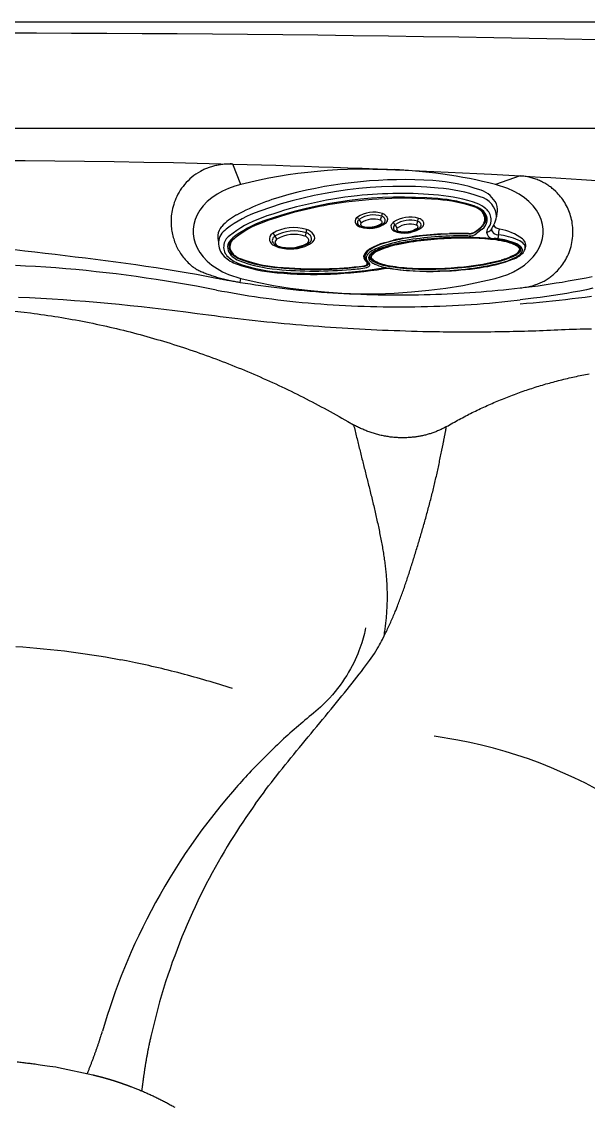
# Model space of a CAD drawing. Extents: x 832 to 912, y 781 to 934.
# Drawn here: x 873.58 to 887.79, y 863.5 to 890.68 of the extents above; entities that cross this region are included whole.
import ezdxf

# ---------------------------------------------------------------- set-up
doc = ezdxf.new("R2010")
doc.units = 0
doc.header["$MEASUREMENT"] = 0
doc.layers.add('1', color=4, linetype='Continuous')
doc.layers.add('SPA', color=2, linetype='Continuous')

# ---------------------------------------------------------------- blocks, each defined once
blk = doc.blocks.new('AUX PANEL')
at = {"layer": '1', "color": 3}
for p, q in [((3.509, 0.604), (3.478, 0.65)), ((3.575, 0.518), (3.53, 0.586)), ((4.058, 0.603), (4.081, 0.683)), ((4.09, 0.706), (4.105, 0.761)), ((4.38, 0.551), (4.414, 0.5)), ((4.986, 0.589), (4.966, 0.51)), ((4.997, 0.611), (5.013, 0.673)), ((2.208, 0.231), (2.221, 0.292)), ((4.479, 0.418), (4.435, 0.484)), ((1.381, 0.18), (1.412, 0.125)), ((1.475, 0.043), (1.435, 0.111)), ((2.197, 0.211), (2.18, 0.135))]:
    blk.add_line(p, q, dxfattribs=at)
at = {"layer": '1', "color": 2}
for centre, radius, start, end in [((4.985, -9.767), 11.402, 88.2128, 106.5253), ((5.198, -2.936), 4.567, 72.7244, 88.2128), ((6.355, 0.783), 0.673, 27.941, 72.7244), ((3.446, -4.582), 5.993, 106.5253, 120.0224), ((6.52, 0.928), 0.461, 347.4297, 21.5705), ((7.096, 0.785), 0.134, 161.0592, 185.0976), ((1.16, -0.625), 1.423, 120.0224, 139.1091), ((3.546, 0.549), 0.122, 123.8991, 191.1005), ((3.902, 0.081), 0.71, 73.3731, 126.6286), ((4.04, 0.544), 0.226, 39.2156, 73.3731), ((4.106, 0.625), 0.133, 308.5481, 353.0694), ((4.135, 0.622), 0.104, 353.0694, 39.2156), ((4.521, 0.398), 0.209, 132.6044, 153.8236), ((4.823, -0.049), 0.747, 74.7178, 126.4448), ((4.964, 0.465), 0.213, 43.2785, 74.7178), ((5.042, 0.539), 0.105, 2.3795, 43.2785), ((5.034, 0.539), 0.113, 318.9553, 2.3795), ((6.497, 0.801), 0.467, 330.2411, 356.5702), ((0.353, 0.073), 0.356, 139.1091, 177.165), ((1.932, -0.719), 1.059, 74.5553, 122.303), ((2.119, -0.041), 0.356, 39.1161, 74.5553), ((3.557, 0.551), 0.133, 191.1005, 239.2691), ((3.655, 0.716), 0.324, 239.2691, 251.6989), ((3.756, 1.11), 0.73, 253.8892, 306.3578), ((4.41, 0.452), 0.0848, 153.8236, 197.8039), ((4.49, 0.478), 0.169, 197.8039, 216.3234), ((4.452, 0.45), 0.122, 216.3234, 246.3113), ((4.591, 0.767), 0.468, 246.3113, 256.5178), ((4.649, 1.008), 0.716, 256.5178, 287.4956), ((4.599, 1.167), 0.882, 287.4956, 301.8398), ((4.935, 0.625), 0.244, 301.8398, 318.9553), ((6.881, -0.821), 1.3, 54.6823, 82.229), ((0.575, 0.062), 0.579, 177.165, 195.0902), ((1.456, 0.037), 0.166, 124.9572, 195.5352), ((2.29, 0.098), 0.136, 312.1345, 39.1161), ((7.51, 0.068), 0.211, 336.4607, 54.6823), ((7.58, 0.021), 0.129, 343.1859, 45.0041), ((0.491, -0.088), 0.474, 179.8157, 227.6318), ((1.455, 0.036), 0.164, 195.5352, 241.4325), ((1.697, 0.481), 0.671, 241.4325, 256.2015), ((1.785, 0.84), 1.041, 256.2015, 297.5534), ((2.013, 0.404), 0.548, 297.5534, 312.1345), ((7.001, 0.653), 1.015, 293.4583, 302.5562), ((7.298, 0.187), 0.462, 302.5562, 320.7933), ((7.452, 0.062), 0.264, 320.7933, 342.7195), ((0.754, 0.2), 0.864, 227.6318, 252.8661), ((5.26, 6.446), 7.085, 274.0179, 281.6923), ((6.133, 2.652), 3.194, 280.147, 293.4583), ((1.747, 3.422), 4.235, 252.8661, 266.7927), ((2.089, 9.947), 10.769, 266.9181, 281.2009), ((4.278, -1.121), 0.513, 88.3059, 100.9296), ((4.256, -1.934), 1.326, 82.8545, 88.4017), ((5.11, 6.4), 7.051, 264.3901, 275.2555)]:
    blk.add_arc(centre, radius, start, end, dxfattribs=at)
at = {"layer": '1', "color": 3}
for centre, radius, start, end in [((4.898, -9.084), 10.546, 86.8632, 111.5506), ((5.294, -2.689), 4.139, 72.501, 87.4952), ((4.876, -8.962), 10.247, 97.9706, 111.8262), ((4.94, -9.286), 10.481, 87.0677, 111.2921), ((5.003, -9.862), 11.03, 87.4903, 101.2777), ((4.88, -8.986), 10.271, 86.5699, 97.9706), ((5.273, -2.793), 3.981, 73.2277, 87.0677), ((5.302, -2.643), 3.805, 73.2962, 87.2313), ((5.25, -2.804), 4.079, 72.6462, 86.5699), ((6.266, 0.448), 0.672, 50.6403, 72.6462), ((6.434, 0.738), 0.531, 4.3959, 78.6317), ((4.522, -7.881), 8.993, 100.738, 112.1152), ((6.31, 0.63), 0.392, 35.432, 77.2832), ((6.317, 0.64), 0.371, 16.1555, 77.5899), ((6.26, 0.484), 0.557, 47.3073, 73.2277), ((6.222, 0.449), 0.593, 49.076, 63.9015), ((6.442, 0.704), 0.257, 0.3358, 49.076), ((6.443, 0.682), 0.288, 306.9321, 47.3073), ((6.423, 0.711), 0.253, 350.8857, 35.432), ((6.445, 0.665), 0.391, 8.207, 50.6403), ((2.12, -2.091), 3.022, 111.2615, 129.3913), ((2.113, -2.063), 2.815, 111.8262, 130.4243), ((3.549, 0.52), 0.0681, 147.5692, 208.5669), ((3.651, 0.455), 0.189, 129.8753, 147.5692), ((3.9, 0.087), 0.633, 73.4336, 125.8479), ((3.899, 0.093), 0.525, 72.5871, 126.8184), ((4.033, 0.522), 0.0756, 43.0492, 72.5871), ((4.025, 0.506), 0.195, 54.0655, 73.4336), ((4.059, 0.546), 0.0408, 351.2073, 43.0492), ((4.083, 0.587), 0.0953, 5.0171, 54.0655), ((4.095, 0.588), 0.0841, 305.983, 5.0171), ((4.82, -0.045), 0.665, 75.5501, 125.3139), ((4.938, 0.415), 0.19, 54.8314, 75.5501), ((4.999, 0.5), 0.0854, 9.7066, 54.8314), ((6.288, 0.8), 0.418, 309.7821, 323.2215), ((6.266, 0.835), 0.468, 313.1514, 327.7289), ((6.565, 0.61), 0.0832, 313.3958, 342.3064), ((6.416, 0.709), 0.26, 331.3848, 351.4245), ((6.459, 0.713), 0.24, 327.7289, 356.3018), ((6.552, 0.68), 0.283, 323.3704, 8.207), ((7.159, 0.366), 0.327, 141.7136, 152.8307), ((7.09, 0.717), 0.252, 219.319, 262.229), ((1.953, -1.713), 2.314, 110.6898, 133.9375), ((2.142, -2.108), 2.777, 111.2921, 129.6708), ((3.614, 0.555), 0.143, 208.5669, 254.4282), ((3.599, 0.475), 0.0356, 168.3826, 202.5332), ((3.61, 0.473), 0.0468, 123.687, 168.3826), ((3.612, 0.48), 0.0492, 202.5332, 222.9991), ((3.754, 1.057), 0.664, 254.4282, 305.983), ((3.615, 0.484), 0.0543, 222.9991, 256.7133), ((3.757, 0.965), 0.556, 253.9429, 305.979), ((4.064, 0.545), 0.0357, 303.2086, 351.2073), ((4.468, 0.419), 0.0796, 150.4891, 190.7765), ((4.471, 0.42), 0.0832, 190.7765, 243.1564), ((4.495, 0.403), 0.112, 123.4939, 150.4891), ((4.593, 0.66), 0.352, 243.1564, 251.5771), ((4.509, 0.379), 0.0398, 126.097, 204.1853), ((4.522, 0.392), 0.0572, 210.9526, 260.5563), ((4.647, 0.99), 0.685, 255.9831, 305.64), ((4.816, -0.029), 0.55, 74.6927, 126.8054), ((4.65, 0.902), 0.583, 256.3823, 305.5673), ((6.29, -7.841), 8.171, 94.8825, 100.1158), ((4.951, 0.443), 0.0591, 34.3397, 77.9306), ((4.965, 0.461), 0.0411, 304.9146, 341.0021), ((4.973, 0.458), 0.0326, 341.0021, 34.3397), ((6.383, -8.558), 8.882, 93.025, 98.8687), ((4.954, 0.543), 0.144, 310.0461, 323.8454), ((5.01, 0.502), 0.0741, 323.8454, 9.7066), ((5.482, 3.073), 2.775, 272.3124, 276.4711), ((6.39, -8.711), 9.046, 90.7404, 93.7685), ((6.3, -6.423), 6.746, 90.1738, 93.2747), ((6.286, 0.603), 0.269, 267.1106, 296.5573), ((6.279, 0.607), 0.284, 270.1174, 305.362), ((6.281, 0.595), 0.324, 270.7773, 305.3436), ((5.59, 1.557), 1.447, 304.3422, 311.8229), ((5.653, 1.489), 1.365, 305.362, 313.1514), ((7.971, -1.352), 2.256, 126.9321, 131.7726), ((6.92, 0.381), 0.192, 137.2968, 179.7854), ((6.729, 0.519), 0.133, 269.1945, 321.2663), ((6.914, 0.401), 0.187, 185.7097, 251.1934), ((6.778, 0.48), 0.0707, 321.2663, 351.2247), ((6.928, 0.461), 0.0807, 137.932, 181.7008), ((7.011, 0.487), 0.166, 189.7009, 275.984), ((6.714, 0.293), 0.314, 347.339, 5.2156), ((-44.67, 7.536), 52.198, 352.0555, 352.2188), ((6.88, -1.462), 1.791, 68.7788, 85.2916), ((0.464, -0.12), 0.449, 125.7886, 176.0645), ((0.489, -0.192), 0.339, 126.3542, 229.549), ((0.608, -0.252), 0.369, 130.1613, 155.7405), ((0.542, -0.181), 0.258, 125.8818, 192.4668), ((1.471, 0.004), 0.107, 152.7339, 212.7658), ((1.519, -0.02), 0.16, 124.1793, 152.7339), ((1.937, -0.724), 0.979, 74.0084, 121.0922), ((1.571, -0.087), 0.153, 128.0613, 147.9271), ((1.936, -0.697), 0.864, 73.9923, 122.1245), ((2.145, -0.006), 0.142, 22.2291, 78.4856), ((2.141, -0.014), 0.24, 43.5931, 74.0084), ((2.194, 0.028), 0.0852, 296.3745, 13.5406), ((2.19, 0.1), 0.166, 296.8486, 325.4042), ((2.231, 0.072), 0.116, 325.4042, 43.5931), ((4.471, -0.953), 1.03, 106.5339, 114.5292), ((5.34, -3.307), 3.525, 102.8403, 110.6261), ((5.585, -4.141), 4.34, 100.5484, 109.5628), ((-0.018, 14.17), 14.745, 286.5339, 287.4444), ((5.504, -3.891), 4.038, 102.2348, 108.3973), ((5.717, -4.638), 4.807, 99.0995, 107.8856), ((4.934, -1.591), 1.775, 99.8338, 107.4444), ((6.284, -7.363), 7.57, 93.3483, 103.6374), ((5.998, -6.07), 6.365, 98.8978, 103.0896), ((3.848, 4.674), 4.583, 279.8338, 282.6858), ((6.38, -8.259), 8.493, 90.8326, 101.7653), ((6.378, -8.401), 8.672, 90.7076, 100.5484), ((6.364, -8.326), 8.551, 90.8476, 99.4711), ((6.393, -6.216), 6.434, 84.8655, 94.9188), ((6.465, -4.752), 4.981, 83.7239, 92.6272), ((6.421, -6.928), 7.162, 86.4713, 91.3134), ((6.869, -1.11), 1.324, 83.9007, 90.2641), ((7.179, -4.264), 4.496, 92.6065, 93.9775), ((6.722, -2.233), 2.438, 77.8804, 84.1832), ((6.913, -1.414), 1.642, 86.2447, 87.8295), ((6.995, 0.227), 0.0251, 304.6788, 354.3337), ((6.76, -1.902), 2.123, 71.5446, 83.2367), ((6.885, -1.285), 1.489, 66.5256, 85.1925), ((6.798, -1.709), 1.947, 70.3737, 83.4318), ((7.039, -0.86), 1.029, 68.4457, 79.1127), ((7.219, -0.405), 0.539, 55.1292, 68.4457), ((7.292, -0.308), 0.443, 54.3966, 71.5446), ((7.285, -0.337), 0.491, 50.7876, 70.102), ((7.401, -0.098), 0.195, 43.96, 66.5256), ((7.368, -0.192), 0.43, 45.0041, 68.1277), ((7.469, -0.047), 0.103, 14.5673, 55.1292), ((7.429, -0.071), 0.155, 31.3477, 43.96), ((7.458, -0.08), 0.16, 34.1573, 55.4533), ((7.507, -0.023), 0.0639, 328.3765, 31.3477), ((7.537, -0.028), 0.066, 9.4117, 35.1562), ((7.509, -0.062), 0.135, 25.2231, 50.7876), ((0.49, -0.199), 0.241, 155.7405, 201.1498), ((0.542, -0.181), 0.258, 192.4668, 225.9064), ((0.544, -0.182), 0.238, 145.5885, 216.491), ((1.545, 0.052), 0.195, 212.7658, 238.9868), ((1.495, -0.039), 0.0641, 147.9271, 199.8187), ((1.55, -0.02), 0.122, 199.8187, 253.5053), ((1.569, 0.092), 0.241, 238.9868, 257.7433), ((1.777, 0.8), 0.979, 254.6751, 299.9168), ((1.771, 0.741), 0.914, 253.9045, 300.2528), ((4.062, -0.501), 0.444, 130.5135, 150.5571), ((3.925, -0.359), 0.23, 124.3894, 169.4043), ((3.931, -0.391), 0.206, 126.5464, 166.6135), ((4.135, -0.588), 0.557, 115.2129, 130.5135), ((5.11, -2.09), 2.327, 120.2638, 124.3894), ((4.067, -0.485), 0.319, 124.409, 144.7267), ((4.548, -1.223), 1.242, 109.5628, 126.5464), ((4.168, -0.569), 0.435, 121.2, 140.1355), ((4.177, -0.54), 0.395, 115.704, 141.203), ((4.565, -1.211), 1.199, 106.2225, 124.409), ((9.616, -12.229), 13.424, 114.5292, 115.2129), ((4.33, -0.753), 0.78, 107.2647, 120.2638), ((4.61, -1.3), 1.29, 106.6488, 121.2), ((5.112, -2.481), 2.549, 103.9108, 115.704), ((6.064, 2.81), 3.296, 280.6899, 293.4611), ((6.745, 1.019), 1.439, 284.6623, 303.8175), ((6.55, 1.504), 1.912, 287.104, 298.0281), ((6.608, 1.328), 1.709, 287.1896, 299.2994), ((7.053, 0.495), 0.778, 294.4942, 309.3287), ((7.319, 0.093), 0.285, 296.1958, 328.3765), ((7.186, 0.296), 0.547, 298.7146, 311.9764), ((7.41, 0.034), 0.252, 302.904, 330.5441), ((7.442, 0.02), 0.164, 309.3287, 346.5223), ((7.464, 0.001), 0.142, 308.0204, 340.8538), ((7.534, -0.023), 0.0683, 340.8538, 5.6104), ((7.548, -0.044), 0.093, 330.5441, 25.2231), ((0.607, -0.154), 0.366, 201.1498, 229.791), ((0.796, 0.168), 0.813, 229.549, 251.3924), ((0.712, -0.055), 0.448, 216.6808, 252.308), ((0.768, 0.052), 0.582, 225.9064, 250.7557), ((0.726, -0.013), 0.55, 229.791, 250.6244), ((1.658, 2.639), 3.361, 250.6244, 267.4121), ((1.719, 2.917), 3.586, 251.421, 266.6959), ((1.642, 2.557), 3.235, 250.7557, 268.2288), ((3.747, -0.324), 0.0827, 150.5571, 182.8718), ((3.82, -0.32), 0.155, 182.8718, 227.961), ((3.665, -0.381), 0.193, 274.3564, 303.3397), ((3.676, -0.459), 0.103, 276.3351, 322.16), ((3.836, -0.336), 0.138, 172.0602, 214.1366), ((2.079, -2.308), 2.487, 47.71, 48.7976), ((3.843, -0.351), 0.136, 207.1302, 236.6627), ((3.818, -0.364), 0.0904, 166.6135, 217.2924), ((4.053, -0.185), 0.386, 217.2924, 229.962), ((3.732, -0.491), 0.0307, 346.5457, 47.71), ((3.727, -0.504), 0.0346, 328.4818, 9.2387), ((3.712, -0.55), 0.101, 41.922, 56.6627), ((3.74, -0.494), 0.0569, 303.3397, 340.7519), ((3.765, -0.503), 0.0312, 340.7519, 41.922), ((3.887, -0.357), 0.0974, 144.7267, 219.3538), ((3.767, -0.526), 0.0596, 328.2455, 49.962), ((3.978, -0.282), 0.216, 219.3538, 235.0523), ((3.888, -0.335), 0.0706, 140.1355, 219.6246), ((3.944, -0.303), 0.128, 190.8459, 243.2975), ((4, -0.251), 0.211, 217.7981, 243.3099), ((3.919, -0.332), 0.0634, 141.203, 219.1831), ((4.12, -0.08), 0.462, 235.0523, 248.4056), ((4.045, -0.229), 0.226, 219.1831, 246.3327), ((4.26, 0.21), 0.73, 239.2096, 254.2492), ((4.216, 0.127), 0.646, 241.3274, 251.047), ((4.516, 0.923), 1.541, 248.4056, 265.6006), ((4.489, 0.783), 1.331, 246.3327, 263.3862), ((4.526, 1.067), 1.636, 251.4763, 266.013), ((4.643, 1.57), 2.143, 254.2492, 264.5053), ((4.968, 4.102), 4.685, 262.2396, 269.1507), ((5.077, 6.897), 7.488, 265.1015, 276.9538), ((5.024, 7.92), 8.502, 269.1517, 277.8679), ((5.207, 6.346), 6.983, 272.7222, 285.7486), ((5.01, 8.132), 8.73, 274.7939, 279.984), ((5.139, 7.174), 7.757, 276.2528, 281.4226), ((5.513, 4.925), 5.47, 277.091, 287.0145), ((5.716, 4.172), 4.707, 279.8723, 287.2579), ((1.653, 2.713), 3.498, 251.3924, 267.7645), ((2.124, 9.523), 10.261, 266.5519, 276.9572), ((2.128, 9.385), 10.067, 266.4926, 273.2192), ((2.114, 9.839), 10.637, 266.781, 281.4595), ((2.157, 8.778), 9.475, 266.2819, 279.2521), ((2.133, 9.406), 10.088, 273.1801, 278.8593), ((2.905, 3.665), 4.352, 276.0969, 281.2051), ((3.73, -0.503), 0.102, 281.2051, 328.2455), ((5.063, 5.863), 6.51, 264.1363, 274.1865), ((4.416, -0.589), 0.0236, 79.0835, 88.6815), ((5.016, 4.892), 5.49, 263.7712, 270.3976), ((5.015, 7.84), 8.438, 270.2675, 274.9269)]:
    blk.add_arc(centre, radius, start, end, dxfattribs=at)
blk = doc.blocks.new('2010SOVEREIGN')
at = {"layer": '1', "color": 3}
blk.add_line((67.597, 90.03), (12.061, 90.03), dxfattribs=at)
blk.add_arc((39.827, -655.505), 747.922, 87.836622, 92.163457, dxfattribs=at)
at = {"layer": 'SPA', "color": 3, "linetype": 'Continuous'}
for p, q in [((46.719, 88.63), (46.513, 89.139)), ((53.717, 88.843), (53.097, 88.63)), ((46.7, 86.175), (46.719, 86.274))]:
    blk.add_line(p, q, dxfattribs=at)
at = {"layer": 'SPA', "color": 4}
blk.add_lwpolyline([(12, 92.705), (67.658, 92.705, -0.414214), (79.658, 80.705), (79.658, 12, -0.414214), (67.658, 0), (12, 0, -0.414214), (0, 12), (0, 80.705, -0.414214)], format="xyb", close=True, dxfattribs=at)
at = {"layer": 'SPA', "color": 2, "linetype": 'Continuous'}
for points in [[(31.641, 89.095), (32.385, 89.118), (33.128, 89.139), (33.872, 89.157), (34.615, 89.174), (35.359, 89.188), (36.102, 89.2), (36.846, 89.21), (37.589, 89.218), (38.333, 89.224), (39.077, 89.227), (39.821, 89.228), (40.564, 89.227), (41.308, 89.224), (42.052, 89.218), (42.795, 89.211), (43.539, 89.201), (44.283, 89.189), (45.026, 89.174), (46.513, 89.139)], [(46.513, 89.139), (46.873, 89.129), (47.234, 89.119), (47.594, 89.108), (47.955, 89.097), (48.315, 89.085), (48.675, 89.072), (49.035, 89.059), (49.396, 89.046), (49.756, 89.032), (50.116, 89.017), (50.476, 89.002), (50.836, 88.987), (51.197, 88.97), (51.557, 88.954), (51.917, 88.937), (52.277, 88.919), (52.637, 88.901), (52.997, 88.882), (53.717, 88.843)], [(53.717, 88.843), (53.973, 88.829), (54.229, 88.814), (54.485, 88.8), (54.741, 88.784), (54.997, 88.769), (55.254, 88.753), (55.51, 88.737), (55.766, 88.721), (56.022, 88.705), (56.278, 88.688), (56.534, 88.671), (56.79, 88.654), (57.046, 88.636), (57.301, 88.619), (57.557, 88.601), (57.813, 88.582), (58.069, 88.564), (58.325, 88.545), (58.837, 88.507)], [(45.618, 85.39), (45.34, 85.427), (45.062, 85.463), (44.783, 85.497), (44.504, 85.53), (44.225, 85.561), (43.946, 85.59), (43.666, 85.618), (43.386, 85.645), (43.106, 85.669), (42.826, 85.693), (42.546, 85.714), (42.265, 85.734), (41.984, 85.753), (41.703, 85.77), (41.421, 85.785), (41.14, 85.799)], [(51.429, 84.936), (51.283, 84.939), (51.138, 84.943), (50.993, 84.946), (50.848, 84.951), (50.704, 84.956), (50.559, 84.961), (50.414, 84.966), (50.269, 84.972), (50.124, 84.979), (49.98, 84.985), (49.835, 84.993), (49.69, 85), (49.545, 85.009), (49.4, 85.017), (49.255, 85.026), (49.11, 85.035), (48.964, 85.045), (48.819, 85.055), (48.674, 85.066), (48.529, 85.077), (48.383, 85.089), (48.238, 85.101), (48.093, 85.113), (47.947, 85.126), (47.802, 85.139), (47.656, 85.153), (47.511, 85.167), (47.365, 85.181), (47.22, 85.196), (47.074, 85.212), (46.929, 85.228), (46.783, 85.244), (46.638, 85.261), (46.492, 85.278), (46.346, 85.295), (46.201, 85.313), (46.055, 85.332), (45.91, 85.351), (45.618, 85.39)], [(55.507, 85), (55.413, 85), (55.318, 84.999), (55.224, 84.998), (55.13, 84.996), (55.037, 84.994), (54.944, 84.99), (54.851, 84.986), (54.759, 84.982), (54.666, 84.978), (54.573, 84.973), (54.48, 84.969), (54.387, 84.966), (54.294, 84.962), (54.201, 84.959), (54.108, 84.955), (54.014, 84.952), (53.921, 84.949), (53.828, 84.947), (53.734, 84.944), (53.641, 84.942), (53.547, 84.94), (53.454, 84.938), (53.361, 84.936), (53.267, 84.934), (53.174, 84.932), (53.081, 84.931), (52.988, 84.93), (52.895, 84.929), (52.802, 84.928), (52.709, 84.928), (52.617, 84.927), (52.524, 84.927), (52.432, 84.927), (52.34, 84.927), (52.248, 84.927), (52.156, 84.927), (52.065, 84.928), (51.974, 84.928), (51.883, 84.929), (51.792, 84.93), (51.701, 84.931), (51.61, 84.933), (51.429, 84.936)], [(41.079, 77.052), (41.253, 77.04), (41.427, 77.026), (41.6, 77.011), (41.773, 76.995), (41.946, 76.978), (42.119, 76.959), (42.292, 76.939), (42.465, 76.917), (42.638, 76.894), (42.81, 76.87), (42.982, 76.844), (43.154, 76.817), (43.324, 76.789), (43.711, 76.719)], [(46.508, 75.997), (46.428, 76.023), (46.348, 76.048), (46.268, 76.074), (46.187, 76.098), (46.107, 76.123), (46.027, 76.147), (45.946, 76.171), (45.866, 76.195), (45.785, 76.219), (45.705, 76.242), (45.624, 76.264), (45.543, 76.287), (45.462, 76.309), (45.382, 76.331), (45.301, 76.353), (45.22, 76.374), (45.139, 76.396), (45.057, 76.416), (44.976, 76.437), (44.895, 76.457), (44.814, 76.477), (44.733, 76.497), (44.651, 76.516), (44.57, 76.536), (44.488, 76.554), (44.407, 76.573), (44.325, 76.591), (44.242, 76.61), (44.16, 76.627), (44.079, 76.645), (43.999, 76.661), (43.923, 76.677), (43.849, 76.692), (43.711, 76.719)], [(55.633, 73.478), (55.355, 73.624), (55.074, 73.761), (54.791, 73.89), (54.505, 74.012), (54.218, 74.126), (53.928, 74.233), (53.637, 74.331), (53.344, 74.422), (53.05, 74.505), (52.754, 74.58), (52.458, 74.648), (52.16, 74.708), (51.566, 74.804)]]:
    blk.add_lwpolyline(points, dxfattribs=at)
at = {"layer": 'SPA', "color": 3, "linetype": 'Continuous'}
for points in [[(46.513, 89.139), (46.482, 89.14), (46.451, 89.14), (46.42, 89.139), (46.39, 89.138), (46.359, 89.137), (46.328, 89.135), (46.297, 89.132), (46.266, 89.129), (46.236, 89.125), (46.205, 89.121), (46.175, 89.116), (46.145, 89.111), (46.116, 89.106), (46.087, 89.1), (46.059, 89.093), (46.031, 89.086), (46.004, 89.079), (45.977, 89.071), (45.951, 89.063), (45.926, 89.055), (45.901, 89.046), (45.877, 89.037), (45.853, 89.028), (45.83, 89.018), (45.807, 89.008), (45.785, 88.998), (45.763, 88.988), (45.743, 88.977), (45.702, 88.956)], [(45.702, 88.956), (45.646, 88.922), (45.591, 88.886), (45.538, 88.848), (45.487, 88.807), (45.439, 88.765), (45.392, 88.721), (45.348, 88.675), (45.307, 88.628), (45.268, 88.58), (45.232, 88.531), (45.198, 88.481), (45.167, 88.431), (45.139, 88.38), (45.113, 88.329), (45.089, 88.278), (45.068, 88.227), (45.049, 88.177), (45.033, 88.127), (45.018, 88.077), (45.006, 88.028), (44.995, 87.979), (44.986, 87.932), (44.979, 87.884), (44.974, 87.838), (44.97, 87.792), (44.968, 87.747), (44.967, 87.703), (44.967, 87.66), (44.969, 87.617), (44.972, 87.575), (44.976, 87.534), (44.981, 87.493), (44.987, 87.454), (44.994, 87.414), (45.003, 87.376), (45.012, 87.338), (45.022, 87.301), (45.033, 87.265), (45.044, 87.229), (45.057, 87.193), (45.07, 87.159), (45.084, 87.124), (45.099, 87.091), (45.115, 87.057), (45.132, 87.025), (45.149, 86.992), (45.168, 86.961), (45.187, 86.929), (45.207, 86.898), (45.227, 86.868), (45.249, 86.838), (45.272, 86.808), (45.295, 86.779), (45.32, 86.75), (45.345, 86.721), (45.372, 86.693), (45.399, 86.665), (45.428, 86.637), (45.489, 86.583)], [(50.397, 89.005), (50.146, 89.012), (49.894, 89.014), (49.642, 89.012), (49.391, 89.004), (49.14, 88.993), (48.89, 88.976), (48.641, 88.955), (48.393, 88.93), (48.147, 88.9), (47.903, 88.865), (47.661, 88.826), (47.422, 88.783), (47.184, 88.736), (46.719, 88.63)], [(50.022, 89.014), (50.042, 89.014), (50.061, 89.013), (50.08, 89.013), (50.099, 89.013), (50.118, 89.013), (50.137, 89.012), (50.156, 89.012), (50.175, 89.011), (50.194, 89.011), (50.213, 89.01), (50.232, 89.01), (50.251, 89.009), (50.27, 89.009), (50.289, 89.008), (50.308, 89.008), (50.328, 89.007), (50.347, 89.007), (50.366, 89.006), (50.385, 89.005), (50.404, 89.005), (50.423, 89.004), (50.442, 89.003), (50.461, 89.002), (50.48, 89.002), (50.499, 89.001), (50.518, 89), (50.537, 88.999), (50.556, 88.999), (50.575, 88.998), (50.595, 88.997), (50.614, 88.996), (50.633, 88.995), (50.652, 88.995), (50.69, 88.993)], [(53.097, 88.63), (52.937, 88.669), (52.775, 88.705), (52.612, 88.74), (52.448, 88.773), (52.282, 88.804), (52.116, 88.833), (51.948, 88.86), (51.779, 88.885), (51.609, 88.907), (51.438, 88.928), (51.267, 88.946), (51.095, 88.962), (50.922, 88.976), (50.575, 88.998)], [(46.719, 88.63), (46.562, 88.585), (46.409, 88.529), (46.261, 88.462), (46.121, 88.383), (45.991, 88.295), (45.875, 88.197), (45.773, 88.092), (45.688, 87.98), (45.619, 87.865), (45.569, 87.746), (45.536, 87.627), (45.52, 87.51), (45.52, 87.394), (45.536, 87.276), (45.569, 87.157), (45.619, 87.039), (45.688, 86.923), (45.773, 86.812), (45.875, 86.706), (45.992, 86.609), (46.121, 86.52), (46.261, 86.442), (46.409, 86.374), (46.719, 86.274)], [(53.096, 86.274), (53.253, 86.318), (53.406, 86.374), (53.554, 86.442), (53.694, 86.52), (53.824, 86.609), (53.94, 86.706), (54.042, 86.812), (54.128, 86.923), (54.196, 87.039), (54.246, 87.157), (54.279, 87.276), (54.295, 87.394), (54.295, 87.51), (54.279, 87.627), (54.246, 87.746), (54.196, 87.865), (54.128, 87.98), (54.042, 88.092), (53.94, 88.197), (53.824, 88.295), (53.695, 88.383), (53.555, 88.462), (53.407, 88.529), (53.097, 88.63)], [(54.546, 88.512), (54.525, 88.53), (54.503, 88.547), (54.481, 88.564), (54.458, 88.58), (54.434, 88.597), (54.41, 88.613), (54.386, 88.628), (54.361, 88.643), (54.335, 88.658), (54.309, 88.672), (54.283, 88.686), (54.256, 88.7), (54.229, 88.713), (54.201, 88.725), (54.173, 88.737), (54.144, 88.749), (54.116, 88.76), (54.086, 88.77), (54.057, 88.78), (54.027, 88.789), (53.996, 88.797), (53.966, 88.805), (53.935, 88.813), (53.904, 88.819), (53.873, 88.825), (53.842, 88.83), (53.811, 88.835), (53.78, 88.838), (53.717, 88.843)], [(54.597, 86.41), (54.626, 86.438), (54.654, 86.467), (54.682, 86.497), (54.709, 86.528), (54.737, 86.562), (54.763, 86.596), (54.789, 86.632), (54.815, 86.67), (54.839, 86.709), (54.863, 86.749), (54.885, 86.791), (54.907, 86.834), (54.927, 86.879), (54.946, 86.924), (54.964, 86.972), (54.98, 87.02), (54.994, 87.069), (55.007, 87.12), (55.018, 87.172), (55.027, 87.225), (55.034, 87.279), (55.039, 87.334), (55.042, 87.39), (55.043, 87.444), (55.042, 87.498), (55.039, 87.55), (55.034, 87.601), (55.027, 87.651), (55.019, 87.7), (55.009, 87.747), (54.998, 87.793), (54.985, 87.838), (54.971, 87.882), (54.956, 87.926), (54.939, 87.969), (54.921, 88.011), (54.902, 88.052), (54.882, 88.093), (54.86, 88.133), (54.837, 88.172), (54.813, 88.21), (54.787, 88.247), (54.761, 88.284), (54.733, 88.319), (54.705, 88.354), (54.675, 88.388), (54.644, 88.42), (54.612, 88.452), (54.546, 88.512)], [(41.049, 86.994), (41.302, 86.966), (41.555, 86.937), (41.808, 86.908), (42.061, 86.878), (42.314, 86.848), (42.567, 86.818), (42.819, 86.787), (43.072, 86.755), (43.326, 86.723), (43.579, 86.689), (43.832, 86.655), (44.084, 86.619), (44.337, 86.582), (44.59, 86.544), (44.843, 86.505), (45.096, 86.464), (45.348, 86.421), (45.601, 86.377), (46.106, 86.282)], [(55.542, 86.025), (55.379, 85.991), (55.215, 85.958), (55.051, 85.927), (54.886, 85.898), (54.72, 85.87), (54.554, 85.844), (54.387, 85.82), (54.22, 85.797), (54.053, 85.775), (53.717, 85.734)], [(53.717, 86.034), (53.869, 86.052), (54.021, 86.071), (54.172, 86.091), (54.324, 86.113), (54.474, 86.135), (54.625, 86.159), (54.775, 86.183), (54.925, 86.209), (55.075, 86.235), (55.224, 86.263), (55.373, 86.291), (55.521, 86.321)], [(46.106, 85.982), (45.855, 86.03), (45.604, 86.077), (45.352, 86.121), (45.101, 86.164), (44.85, 86.206), (44.598, 86.245), (44.347, 86.283), (44.095, 86.318), (43.843, 86.352), (43.591, 86.384), (43.339, 86.414), (43.087, 86.442), (42.835, 86.469), (42.583, 86.493), (42.33, 86.515), (42.077, 86.535), (41.824, 86.553), (41.571, 86.569), (41.318, 86.583), (41.065, 86.595)], [(45.489, 86.583), (45.507, 86.569), (45.526, 86.555), (45.547, 86.541), (45.568, 86.527), (45.59, 86.513), (45.613, 86.5), (45.637, 86.487), (45.662, 86.475), (45.688, 86.462), (45.714, 86.45), (45.741, 86.438), (45.769, 86.426), (45.797, 86.414), (45.826, 86.403), (45.856, 86.391), (45.886, 86.38), (45.916, 86.37), (45.948, 86.359), (45.979, 86.348), (46.011, 86.338), (46.043, 86.328), (46.076, 86.318), (46.109, 86.308), (46.142, 86.299), (46.176, 86.29), (46.209, 86.28), (46.243, 86.272), (46.278, 86.263), (46.312, 86.254), (46.347, 86.246), (46.382, 86.238), (46.416, 86.23), (46.451, 86.223), (46.486, 86.215), (46.521, 86.208), (46.557, 86.201), (46.592, 86.195), (46.628, 86.188), (46.7, 86.175)], [(46.106, 86.282), (46.135, 86.277), (46.164, 86.271), (46.193, 86.266), (46.222, 86.26), (46.251, 86.255), (46.281, 86.249), (46.31, 86.244), (46.34, 86.238), (46.369, 86.233), (46.399, 86.228), (46.429, 86.222), (46.459, 86.217), (46.489, 86.212), (46.519, 86.206), (46.549, 86.201), (46.579, 86.196), (46.609, 86.191), (46.64, 86.186), (46.7, 86.175)], [(46.7, 86.175), (46.827, 86.155), (46.955, 86.135), (47.084, 86.116), (47.215, 86.097), (47.347, 86.078), (47.48, 86.061), (47.615, 86.044), (47.751, 86.027), (47.888, 86.011), (48.027, 85.996), (48.167, 85.982), (48.308, 85.968), (48.45, 85.955), (48.594, 85.943), (48.737, 85.932), (48.878, 85.922), (49.019, 85.912), (49.159, 85.904), (49.3, 85.896), (49.442, 85.889), (49.585, 85.883), (49.729, 85.877), (49.873, 85.872), (50.018, 85.868), (50.162, 85.865), (50.307, 85.863), (50.451, 85.861), (50.595, 85.86), (50.74, 85.86), (50.884, 85.861), (51.028, 85.862), (51.172, 85.865), (51.316, 85.868), (51.459, 85.871), (51.603, 85.876), (51.746, 85.881), (51.888, 85.887), (52.031, 85.894), (52.173, 85.901), (52.314, 85.91), (52.456, 85.919), (52.597, 85.928), (52.738, 85.939), (52.878, 85.95), (53.019, 85.962), (53.159, 85.975), (53.299, 85.988), (53.438, 86.003), (53.717, 86.034)], [(46.719, 86.274), (47.123, 86.18), (47.537, 86.099), (47.957, 86.031), (48.384, 85.975), (48.816, 85.933), (49.251, 85.905), (49.689, 85.891), (50.127, 85.891), (50.564, 85.905), (50.999, 85.933), (51.431, 85.975), (51.858, 86.031), (52.279, 86.099), (53.096, 86.274)], [(53.717, 86.034), (53.757, 86.039), (53.797, 86.044), (53.836, 86.05), (53.874, 86.057), (53.911, 86.065), (53.947, 86.072), (53.982, 86.081), (54.017, 86.09), (54.05, 86.099), (54.083, 86.109), (54.115, 86.12), (54.146, 86.131), (54.177, 86.143), (54.207, 86.155), (54.236, 86.167), (54.264, 86.181), (54.292, 86.194), (54.319, 86.208), (54.345, 86.223), (54.371, 86.238), (54.396, 86.253), (54.421, 86.269), (54.444, 86.286), (54.468, 86.302), (54.49, 86.32), (54.513, 86.337), (54.534, 86.355), (54.556, 86.373), (54.597, 86.41)], [(46.106, 85.982), (46.237, 85.957), (46.37, 85.933), (46.505, 85.909), (46.641, 85.885), (46.78, 85.863), (46.919, 85.84), (47.061, 85.819), (47.204, 85.798), (47.349, 85.778), (47.495, 85.759), (47.643, 85.74), (47.793, 85.722), (47.944, 85.705), (48.097, 85.689), (48.251, 85.674), (48.407, 85.659), (48.564, 85.646), (48.721, 85.633), (48.877, 85.622), (49.031, 85.611), (49.185, 85.602), (49.34, 85.594), (49.495, 85.586), (49.653, 85.58), (49.811, 85.574), (49.97, 85.569), (50.128, 85.566), (50.287, 85.563), (50.445, 85.561), (50.604, 85.56), (50.762, 85.56), (50.92, 85.561), (51.078, 85.563), (51.236, 85.566), (51.394, 85.569), (51.551, 85.574), (51.708, 85.58), (51.865, 85.586), (52.021, 85.593), (52.177, 85.602), (52.332, 85.611), (52.487, 85.621), (52.642, 85.632), (52.796, 85.644), (52.95, 85.656), (53.104, 85.67), (53.258, 85.684), (53.411, 85.7), (53.717, 85.734)], [(53.717, 85.638), (53.88, 85.651), (54.043, 85.665), (54.207, 85.68), (54.37, 85.696), (54.533, 85.712), (54.696, 85.729), (54.859, 85.747), (55.021, 85.766), (55.184, 85.786), (55.347, 85.806), (55.509, 85.828)], [(39.829, 85.538), (39.91, 85.535), (39.992, 85.531), (40.073, 85.527), (40.154, 85.522), (40.235, 85.518), (40.317, 85.513), (40.398, 85.507), (40.478, 85.502), (40.559, 85.496), (40.64, 85.49), (40.721, 85.483), (40.802, 85.477), (40.882, 85.469), (40.963, 85.462), (41.043, 85.454), (41.124, 85.446), (41.204, 85.437), (41.284, 85.428), (41.444, 85.408)], [(41.444, 85.408), (41.532, 85.397), (41.619, 85.385), (41.706, 85.373), (41.793, 85.361), (41.881, 85.348), (41.968, 85.335), (42.054, 85.321), (42.141, 85.307), (42.228, 85.293), (42.315, 85.278), (42.401, 85.263), (42.488, 85.248), (42.574, 85.232), (42.66, 85.216), (42.746, 85.2), (42.832, 85.183), (42.918, 85.165), (43.004, 85.148), (43.09, 85.13), (43.175, 85.112), (43.261, 85.093), (43.346, 85.074), (43.431, 85.055), (43.517, 85.035), (43.602, 85.015), (43.687, 84.994), (43.771, 84.974), (43.856, 84.953), (43.941, 84.931), (44.025, 84.909), (44.109, 84.887), (44.193, 84.865), (44.277, 84.842), (44.361, 84.819), (44.445, 84.795), (44.529, 84.771), (44.612, 84.747), (44.695, 84.723), (44.778, 84.698), (44.862, 84.673), (44.944, 84.647), (45.027, 84.621), (45.11, 84.595), (45.192, 84.569), (45.275, 84.542), (45.357, 84.515), (45.439, 84.487), (45.521, 84.459), (45.602, 84.431), (45.684, 84.403), (45.765, 84.374), (45.846, 84.345), (45.927, 84.316), (46.008, 84.286), (46.089, 84.256), (46.17, 84.226), (46.25, 84.195), (46.33, 84.164), (46.41, 84.133), (46.49, 84.101), (46.57, 84.07), (46.65, 84.037), (46.729, 84.005), (46.808, 83.972), (46.887, 83.939), (46.966, 83.906), (47.045, 83.872), (47.124, 83.838), (47.202, 83.804), (47.28, 83.769), (47.358, 83.735), (47.436, 83.7), (47.514, 83.664), (47.591, 83.628), (47.669, 83.592), (47.746, 83.556), (47.823, 83.52), (47.9, 83.483), (47.976, 83.446), (48.053, 83.408), (48.129, 83.371), (48.205, 83.333), (48.281, 83.295), (48.357, 83.256), (48.433, 83.217), (48.508, 83.178), (48.583, 83.139), (48.658, 83.099), (48.733, 83.06), (48.808, 83.019), (48.882, 82.979), (48.957, 82.938), (49.031, 82.897), (49.105, 82.856), (49.178, 82.815), (49.252, 82.773), (49.325, 82.731), (49.398, 82.689), (49.544, 82.604)], [(51.872, 82.561), (51.912, 82.584), (51.951, 82.607), (51.991, 82.63), (52.031, 82.652), (52.071, 82.675), (52.111, 82.697), (52.151, 82.719), (52.192, 82.741), (52.232, 82.763), (52.273, 82.784), (52.313, 82.805), (52.354, 82.827), (52.395, 82.848), (52.436, 82.869), (52.477, 82.889), (52.518, 82.91), (52.559, 82.93), (52.6, 82.95), (52.642, 82.97), (52.683, 82.99), (52.725, 83.01), (52.766, 83.03), (52.808, 83.049), (52.85, 83.068), (52.892, 83.087), (52.934, 83.106), (52.976, 83.125), (53.018, 83.143), (53.06, 83.161), (53.103, 83.18), (53.145, 83.197), (53.188, 83.215), (53.23, 83.233), (53.273, 83.25), (53.316, 83.268), (53.359, 83.285), (53.401, 83.302), (53.444, 83.318), (53.488, 83.335), (53.531, 83.351), (53.574, 83.367), (53.617, 83.383), (53.661, 83.399), (53.704, 83.415), (53.748, 83.43), (53.791, 83.446), (53.835, 83.461), (53.879, 83.476), (53.922, 83.491), (53.966, 83.505), (54.01, 83.519), (54.054, 83.534), (54.099, 83.548), (54.143, 83.562), (54.187, 83.575), (54.231, 83.589), (54.276, 83.602), (54.32, 83.615), (54.365, 83.628), (54.409, 83.641), (54.454, 83.653), (54.499, 83.666), (54.543, 83.678), (54.588, 83.69), (54.633, 83.702), (54.678, 83.713), (54.723, 83.725), (54.768, 83.736), (54.813, 83.747), (54.859, 83.758), (54.904, 83.769), (54.949, 83.779), (54.994, 83.79), (55.04, 83.8), (55.085, 83.81), (55.131, 83.819), (55.176, 83.829), (55.222, 83.838), (55.268, 83.848), (55.314, 83.856), (55.359, 83.865), (55.405, 83.874), (55.451, 83.882)], [(49.544, 82.604), (49.553, 82.565), (49.563, 82.526), (49.572, 82.487), (49.582, 82.448), (49.591, 82.409), (49.6, 82.37), (49.61, 82.332), (49.619, 82.293), (49.629, 82.255), (49.639, 82.216), (49.648, 82.177), (49.658, 82.139), (49.667, 82.1), (49.677, 82.062), (49.686, 82.024), (49.696, 81.985), (49.706, 81.947), (49.715, 81.908), (49.725, 81.87), (49.735, 81.831), (49.744, 81.792), (49.754, 81.754), (49.764, 81.715), (49.774, 81.677), (49.783, 81.638), (49.793, 81.599), (49.803, 81.561), (49.812, 81.522), (49.822, 81.483), (49.832, 81.444), (49.842, 81.405), (49.852, 81.366), (49.861, 81.327), (49.871, 81.288), (49.881, 81.249), (49.891, 81.21), (49.901, 81.171), (49.91, 81.132), (49.92, 81.092), (49.93, 81.053), (49.94, 81.013), (49.95, 80.974), (49.96, 80.934), (49.969, 80.894), (49.979, 80.855), (49.989, 80.815), (49.999, 80.775), (50.008, 80.735), (50.018, 80.695), (50.027, 80.655), (50.037, 80.615), (50.047, 80.575), (50.056, 80.535), (50.065, 80.495), (50.075, 80.455), (50.084, 80.415), (50.093, 80.375), (50.102, 80.335), (50.112, 80.295), (50.121, 80.255), (50.13, 80.215), (50.138, 80.175), (50.147, 80.135), (50.156, 80.095), (50.164, 80.055), (50.173, 80.015), (50.181, 79.976), (50.189, 79.936), (50.197, 79.896), (50.205, 79.857), (50.213, 79.818), (50.221, 79.778), (50.229, 79.739), (50.236, 79.7), (50.243, 79.661), (50.251, 79.622), (50.258, 79.583), (50.264, 79.544), (50.271, 79.505), (50.278, 79.466), (50.284, 79.428), (50.29, 79.389), (50.296, 79.351), (50.302, 79.313), (50.308, 79.275), (50.313, 79.237), (50.318, 79.199), (50.324, 79.161), (50.328, 79.123), (50.333, 79.085), (50.338, 79.048), (50.342, 79.01), (50.346, 78.973), (50.35, 78.936), (50.353, 78.899), (50.357, 78.862), (50.36, 78.825), (50.363, 78.788), (50.366, 78.752), (50.369, 78.715), (50.371, 78.679), (50.373, 78.642), (50.375, 78.606), (50.377, 78.57), (50.378, 78.534), (50.379, 78.497), (50.38, 78.462), (50.381, 78.426), (50.382, 78.39), (50.382, 78.354), (50.382, 78.319), (50.382, 78.283), (50.382, 78.248), (50.381, 78.212), (50.381, 78.177), (50.38, 78.142), (50.379, 78.106), (50.377, 78.071), (50.376, 78.036), (50.374, 78.001), (50.372, 77.966), (50.37, 77.931), (50.367, 77.896), (50.365, 77.861), (50.362, 77.826), (50.359, 77.791), (50.356, 77.756), (50.353, 77.721), (50.349, 77.686), (50.345, 77.651), (50.342, 77.616), (50.338, 77.581), (50.333, 77.546), (50.329, 77.511), (50.324, 77.476), (50.319, 77.441), (50.314, 77.406), (50.309, 77.371), (50.298, 77.301)], [(50.94, 82.286), (50.91, 82.284), (50.88, 82.283), (50.85, 82.282), (50.82, 82.281), (50.79, 82.28), (50.76, 82.28), (50.73, 82.281), (50.7, 82.281), (50.67, 82.283), (50.641, 82.284), (50.611, 82.286), (50.581, 82.288), (50.552, 82.291), (50.522, 82.294), (50.493, 82.297), (50.464, 82.3), (50.435, 82.304), (50.406, 82.309), (50.377, 82.313), (50.348, 82.318), (50.319, 82.324), (50.291, 82.329), (50.262, 82.335), (50.234, 82.341), (50.205, 82.348), (50.177, 82.355), (50.149, 82.362), (50.121, 82.369), (50.094, 82.377), (50.066, 82.385), (50.039, 82.394), (50.011, 82.402), (49.984, 82.411), (49.957, 82.421), (49.93, 82.43), (49.903, 82.44), (49.876, 82.45), (49.85, 82.46), (49.824, 82.471), (49.797, 82.482), (49.771, 82.493), (49.745, 82.504), (49.72, 82.516), (49.694, 82.527), (49.669, 82.54), (49.643, 82.552), (49.618, 82.564), (49.593, 82.577), (49.544, 82.604)], [(51.872, 82.561), (51.85, 82.549), (51.828, 82.537), (51.806, 82.525), (51.783, 82.514), (51.761, 82.503), (51.739, 82.492), (51.716, 82.481), (51.693, 82.471), (51.67, 82.461), (51.647, 82.451), (51.624, 82.442), (51.601, 82.432), (51.578, 82.424), (51.555, 82.415), (51.532, 82.407), (51.508, 82.399), (51.485, 82.391), (51.461, 82.383), (51.438, 82.376), (51.414, 82.369), (51.391, 82.363), (51.367, 82.356), (51.344, 82.35), (51.32, 82.344), (51.296, 82.339), (51.273, 82.333), (51.249, 82.328), (51.225, 82.324), (51.202, 82.319), (51.178, 82.315), (51.154, 82.311), (51.13, 82.307), (51.106, 82.304), (51.083, 82.3), (51.059, 82.297), (51.035, 82.295), (51.011, 82.292), (50.988, 82.29), (50.94, 82.286)], [(51.771, 82.045), (51.775, 82.062), (51.778, 82.08), (51.782, 82.097), (51.785, 82.114), (51.788, 82.131), (51.792, 82.148), (51.795, 82.166), (51.799, 82.183), (51.802, 82.2), (51.805, 82.217), (51.809, 82.234), (51.812, 82.252), (51.815, 82.269), (51.819, 82.286), (51.822, 82.303), (51.825, 82.32), (51.829, 82.338), (51.832, 82.355), (51.835, 82.372), (51.839, 82.389), (51.842, 82.406), (51.845, 82.424), (51.849, 82.441), (51.852, 82.458), (51.855, 82.475), (51.859, 82.492), (51.862, 82.51), (51.865, 82.527), (51.872, 82.561)], [(50.298, 77.301), (50.315, 77.334), (50.332, 77.366), (50.349, 77.399), (50.365, 77.431), (50.381, 77.464), (50.397, 77.496), (50.413, 77.529), (50.429, 77.562), (50.444, 77.594), (50.459, 77.627), (50.474, 77.66), (50.489, 77.693), (50.504, 77.726), (50.518, 77.759), (50.533, 77.792), (50.547, 77.825), (50.561, 77.858), (50.575, 77.891), (50.588, 77.924), (50.602, 77.957), (50.615, 77.991), (50.628, 78.024), (50.642, 78.058), (50.655, 78.091), (50.668, 78.125), (50.68, 78.158), (50.693, 78.192), (50.706, 78.226), (50.718, 78.26), (50.731, 78.294), (50.743, 78.328), (50.755, 78.362), (50.767, 78.396), (50.78, 78.43), (50.792, 78.464), (50.804, 78.499), (50.816, 78.533), (50.827, 78.568), (50.839, 78.603), (50.851, 78.638), (50.863, 78.672), (50.875, 78.707), (50.886, 78.742), (50.898, 78.778), (50.91, 78.813), (50.921, 78.848), (50.933, 78.884), (50.944, 78.919), (50.956, 78.955), (50.967, 78.991), (50.979, 79.027), (50.99, 79.063), (51.002, 79.099), (51.013, 79.135), (51.025, 79.171), (51.036, 79.208), (51.048, 79.244), (51.059, 79.281), (51.071, 79.318), (51.082, 79.355), (51.093, 79.392), (51.105, 79.429), (51.116, 79.466), (51.128, 79.503), (51.139, 79.541), (51.15, 79.578), (51.162, 79.616), (51.173, 79.653), (51.184, 79.691), (51.196, 79.729), (51.207, 79.767), (51.218, 79.805), (51.229, 79.843), (51.241, 79.881), (51.252, 79.919), (51.263, 79.958), (51.274, 79.996), (51.285, 80.035), (51.296, 80.073), (51.307, 80.112), (51.318, 80.15), (51.329, 80.189), (51.34, 80.228), (51.351, 80.266), (51.362, 80.305), (51.372, 80.344), (51.383, 80.383), (51.394, 80.422), (51.404, 80.461), (51.415, 80.5), (51.425, 80.539), (51.436, 80.578), (51.446, 80.617), (51.456, 80.656), (51.466, 80.695), (51.477, 80.733), (51.487, 80.772), (51.497, 80.811), (51.506, 80.85), (51.516, 80.889), (51.526, 80.928), (51.536, 80.967), (51.545, 81.006), (51.554, 81.045), (51.564, 81.084), (51.573, 81.122), (51.582, 81.161), (51.591, 81.2), (51.6, 81.238), (51.609, 81.277), (51.618, 81.316), (51.627, 81.354), (51.635, 81.393), (51.644, 81.432), (51.652, 81.47), (51.661, 81.509), (51.669, 81.547), (51.677, 81.585), (51.685, 81.624), (51.693, 81.662), (51.701, 81.701), (51.709, 81.739), (51.717, 81.777), (51.725, 81.816), (51.733, 81.854), (51.741, 81.892), (51.749, 81.93), (51.756, 81.969), (51.771, 82.045)], [(49.846, 77.515), (49.837, 77.471), (49.826, 77.424), (49.813, 77.373), (49.799, 77.32), (49.783, 77.263), (49.766, 77.203), (49.746, 77.141), (49.725, 77.076), (49.701, 77.009), (49.675, 76.94), (49.646, 76.869), (49.615, 76.796), (49.582, 76.721), (49.546, 76.645), (49.506, 76.567), (49.464, 76.489), (49.419, 76.409), (49.371, 76.328), (49.319, 76.247), (49.264, 76.165), (49.206, 76.082), (49.144, 76.001), (49.08, 75.92), (49.012, 75.839), (48.941, 75.76), (48.867, 75.681), (48.79, 75.604), (48.71, 75.528), (48.539, 75.381)], [(47.086, 73.115), (47.15, 73.204), (47.215, 73.292), (47.281, 73.38), (47.347, 73.469), (47.414, 73.557), (47.482, 73.645), (47.55, 73.733), (47.619, 73.821), (47.688, 73.909), (47.758, 73.997), (47.829, 74.085), (47.899, 74.173), (47.971, 74.26), (48.042, 74.348), (48.114, 74.436), (48.186, 74.524), (48.259, 74.612), (48.331, 74.7), (48.404, 74.788), (48.476, 74.875), (48.549, 74.963), (48.621, 75.05), (48.693, 75.137), (48.765, 75.223), (48.836, 75.309), (48.907, 75.394), (48.977, 75.479), (49.047, 75.563), (49.115, 75.647), (49.183, 75.73), (49.25, 75.812), (49.316, 75.893), (49.381, 75.973), (49.444, 76.052), (49.506, 76.13), (49.567, 76.207), (49.626, 76.282), (49.683, 76.355), (49.738, 76.427), (49.791, 76.498), (49.842, 76.566), (49.891, 76.633), (49.938, 76.698), (49.982, 76.76), (50.024, 76.821), (50.064, 76.88), (50.101, 76.936), (50.135, 76.99), (50.167, 77.042), (50.196, 77.091), (50.222, 77.138), (50.246, 77.183), (50.266, 77.225), (50.298, 77.301)], [(48.539, 75.381), (48.485, 75.338), (48.431, 75.294), (48.378, 75.249), (48.324, 75.204), (48.27, 75.159), (48.217, 75.113), (48.163, 75.067), (48.109, 75.021), (48.056, 74.974), (48.003, 74.927), (47.949, 74.88), (47.896, 74.832), (47.843, 74.784), (47.79, 74.736), (47.738, 74.687), (47.685, 74.638), (47.633, 74.589), (47.581, 74.54), (47.529, 74.49), (47.477, 74.44), (47.426, 74.39), (47.375, 74.34), (47.324, 74.289), (47.273, 74.239), (47.223, 74.188), (47.172, 74.137), (47.123, 74.086), (47.073, 74.034), (47.024, 73.983), (46.975, 73.932), (46.927, 73.88), (46.879, 73.828), (46.831, 73.777), (46.784, 73.725), (46.737, 73.673), (46.69, 73.621), (46.644, 73.57), (46.598, 73.518), (46.508, 73.414)], [(46.508, 73.414), (46.348, 73.226), (46.191, 73.037), (46.038, 72.845), (45.889, 72.652), (45.742, 72.457), (45.599, 72.26), (45.459, 72.062), (45.323, 71.862), (45.19, 71.66), (45.061, 71.457), (44.934, 71.253), (44.812, 71.047), (44.692, 70.841), (44.577, 70.634), (44.466, 70.428), (44.359, 70.222), (44.256, 70.017), (44.157, 69.812), (44.062, 69.607), (43.97, 69.404), (43.883, 69.201), (43.798, 68.998), (43.718, 68.797), (43.641, 68.597), (43.567, 68.397), (43.497, 68.199), (43.43, 68.002), (43.366, 67.805), (43.248, 67.417)], [(47.086, 73.115), (47.005, 73.001), (46.924, 72.886), (46.844, 72.77), (46.765, 72.652), (46.686, 72.533), (46.607, 72.412), (46.529, 72.289), (46.451, 72.164), (46.374, 72.037), (46.297, 71.909), (46.221, 71.779), (46.146, 71.647), (46.071, 71.514), (45.997, 71.378), (45.924, 71.241), (45.851, 71.103), (45.78, 70.962), (45.709, 70.82), (45.639, 70.676), (45.57, 70.53), (45.502, 70.383), (45.435, 70.234), (45.369, 70.083), (45.305, 69.93), (45.241, 69.776), (45.179, 69.62), (45.118, 69.462), (45.058, 69.302), (44.999, 69.141), (44.942, 68.978), (44.886, 68.813), (44.832, 68.648), (44.78, 68.482), (44.73, 68.315), (44.681, 68.149), (44.635, 67.982), (44.59, 67.816), (44.548, 67.649), (44.468, 67.314)], [(44.468, 67.314), (44.465, 67.301), (44.462, 67.289), (44.459, 67.276), (44.456, 67.263), (44.453, 67.25), (44.45, 67.237), (44.448, 67.224), (44.445, 67.212), (44.442, 67.199), (44.439, 67.186), (44.436, 67.173), (44.433, 67.16), (44.431, 67.148), (44.428, 67.135), (44.425, 67.122), (44.422, 67.109), (44.42, 67.096), (44.417, 67.083), (44.412, 67.058)]]:
    blk.add_lwpolyline(points, dxfattribs=at)
for points in [[(42.868, 66.349, 0.000141), (42.873, 66.362, 0.000413), (42.888, 66.399, 0.000432), (42.903, 66.437, 0.000449), (42.918, 66.475, 0.00047), (42.932, 66.512, 0.000489), (42.947, 66.55, 0.000512), (42.961, 66.588, 0.000533), (42.976, 66.625, 0.000558), (42.99, 66.663, 0.000582), (43.004, 66.701, 0.000611), (43.019, 66.738, 0.000638), (43.032, 66.775, 0.000669), (43.046, 66.813, 0.000699), (43.06, 66.85, 0.000733), (43.073, 66.887, 0.00076), (43.086, 66.923, 0.000787), (43.099, 66.96, 0.000825), (43.112, 66.996, 0.00088), (43.125, 67.032, 0.000884), (43.137, 67.068, 0.00085), (43.149, 67.104, 0.000984), (43.161, 67.14, 0.00124), (43.173, 67.176, 0.000957), (43.184, 67.21, 0.000291), (43.194, 67.241, 0.00145), (43.206, 67.28, 0.002675), (43.224, 67.34, 0.001348), (43.248, 67.417, 0.000717)], [(41.106, 66.647, -0.001311), (41.241, 66.631, -0.000993), (41.366, 66.615, -0.000353), (41.481, 66.601, -0.001441), (41.632, 66.581, -0.00241), (41.858, 66.549, -0.001182), (42.147, 66.507, -0.001182)], [(44.412, 67.058), (44.404, 67.019, 0.001232), (44.396, 66.98, 0.001224), (44.388, 66.941, 0.00118), (44.38, 66.901, 0.001104), (44.373, 66.86, 0.001046), (44.365, 66.82, 0.000996), (44.358, 66.779, 0.00095), (44.35, 66.737, 0.000902), (44.343, 66.696, 0.000861), (44.336, 66.654, 0.000819), (44.329, 66.612, 0.000783), (44.322, 66.57, 0.000746), (44.316, 66.527, 0.000714), (44.309, 66.485, 0.00068), (44.302, 66.442, 0.000651), (44.296, 66.399, 0.000621), (44.29, 66.356, 0.000595), (44.283, 66.314, 0.000566), (44.277, 66.271, 0.000538), (44.271, 66.228, 0.000506), (44.265, 66.186, 0.000478), (44.259, 66.143, 0.000447), (44.253, 66.101, 0.000421), (44.248, 66.058, 0.000391), (44.242, 66.016, 0.000366), (44.237, 65.975, 0.000337), (44.231, 65.933, 0.000111), (44.229, 65.918, 0.000283)], [(42.147, 66.507), (43.009, 66.318, -0.000381), (43.026, 66.314, -0.00038), (43.044, 66.309, -0.000389), (43.062, 66.305, -0.000408), (43.08, 66.301, -0.000433), (43.097, 66.296, -0.00046), (43.115, 66.292, -0.000481), (43.133, 66.288, -0.000492), (43.15, 66.283, -0.000512), (43.167, 66.279, -0.000542), (43.185, 66.274, -0.000558), (43.202, 66.27, -0.000575), (43.219, 66.266, -0.000584), (43.236, 66.261, -0.000621), (43.253, 66.257, -0.00065), (43.27, 66.252, -0.000645), (43.286, 66.248, -0.000655), (43.303, 66.243, -0.000662), (43.319, 66.239, -0.000672), (43.336, 66.234, -0.000689), (43.353, 66.229, -0.000686), (43.369, 66.224, -0.000695), (43.386, 66.22, -0.0007), (43.402, 66.215, -0.000701), (43.418, 66.21, -0.00072), (43.435, 66.205, -0.000726), (43.451, 66.2, -0.000723), (43.467, 66.195, -0.000747), (43.484, 66.19, -0.00074), (43.5, 66.185, -0.000748), (43.516, 66.18, -0.000755), (43.532, 66.175, -0.000724), (43.548, 66.17, -0.000711), (43.565, 66.164, -0.000683), (43.581, 66.159, -0.000652), (43.598, 66.154, -0.000648), (43.615, 66.148, -0.00062), (43.631, 66.142, -0.00059), (43.648, 66.137, -0.000578), (43.665, 66.131, -0.000543), (43.682, 66.125, -0.000538), (43.699, 66.119, -0.000504), (43.716, 66.113, -0.000485), (43.733, 66.107, -0.000466), (43.751, 66.101, -0.000436), (43.768, 66.095, -0.000415), (43.785, 66.089, -0.000399), (43.803, 66.083, -0.000383), (43.821, 66.076, -0.000353), (43.839, 66.07, -0.000311), (43.856, 66.063, -0.000309), (43.874, 66.057, -0.000334), (43.892, 66.05, -0.000254), (43.91, 66.044, -0.000118), (43.926, 66.038, -0.000273), (43.946, 66.03, -0.00039), (43.978, 66.019, -0.000183), (44.021, 66.003, -0.000183)], [(44.003, 66.01), (44.057, 65.988, -0.001626), (44.104, 65.97, -0.001677), (44.153, 65.95, -0.001676), (44.201, 65.93, -0.001682), (44.25, 65.91, -0.001681), (44.298, 65.889, -0.001684), (44.347, 65.868, -0.001687), (44.395, 65.846, -0.00169), (44.443, 65.824, -0.001692), (44.492, 65.802, -0.001697), (44.54, 65.779, -0.001697), (44.588, 65.756, -0.001699), (44.636, 65.733, -0.001703), (44.684, 65.709, -0.001708), (44.731, 65.685, -0.001709), (44.779, 65.661, -0.001711), (44.827, 65.636, -0.001715), (44.874, 65.611, -0.001718), (44.921, 65.585, -0.00172), (44.969, 65.559, -0.001724), (45.016, 65.533, -0.001726), (45.063, 65.507, -0.001729)]]:
    blk.add_lwpolyline(points, format="xyb", dxfattribs=at)
at = {"layer": '1', "color": 1, "rotation": 358.1407442624252}
blk.add_blockref('AUX PANEL', (46.142, 87.27), dxfattribs=at)

msp = doc.modelspace()

# ---------------------------------------------------------------- block references
at = {"layer": '1'}
msp.add_blockref('2010SOVEREIGN', (832.36, 797.97), dxfattribs=at)

doc.saveas('drawing.dxf')
